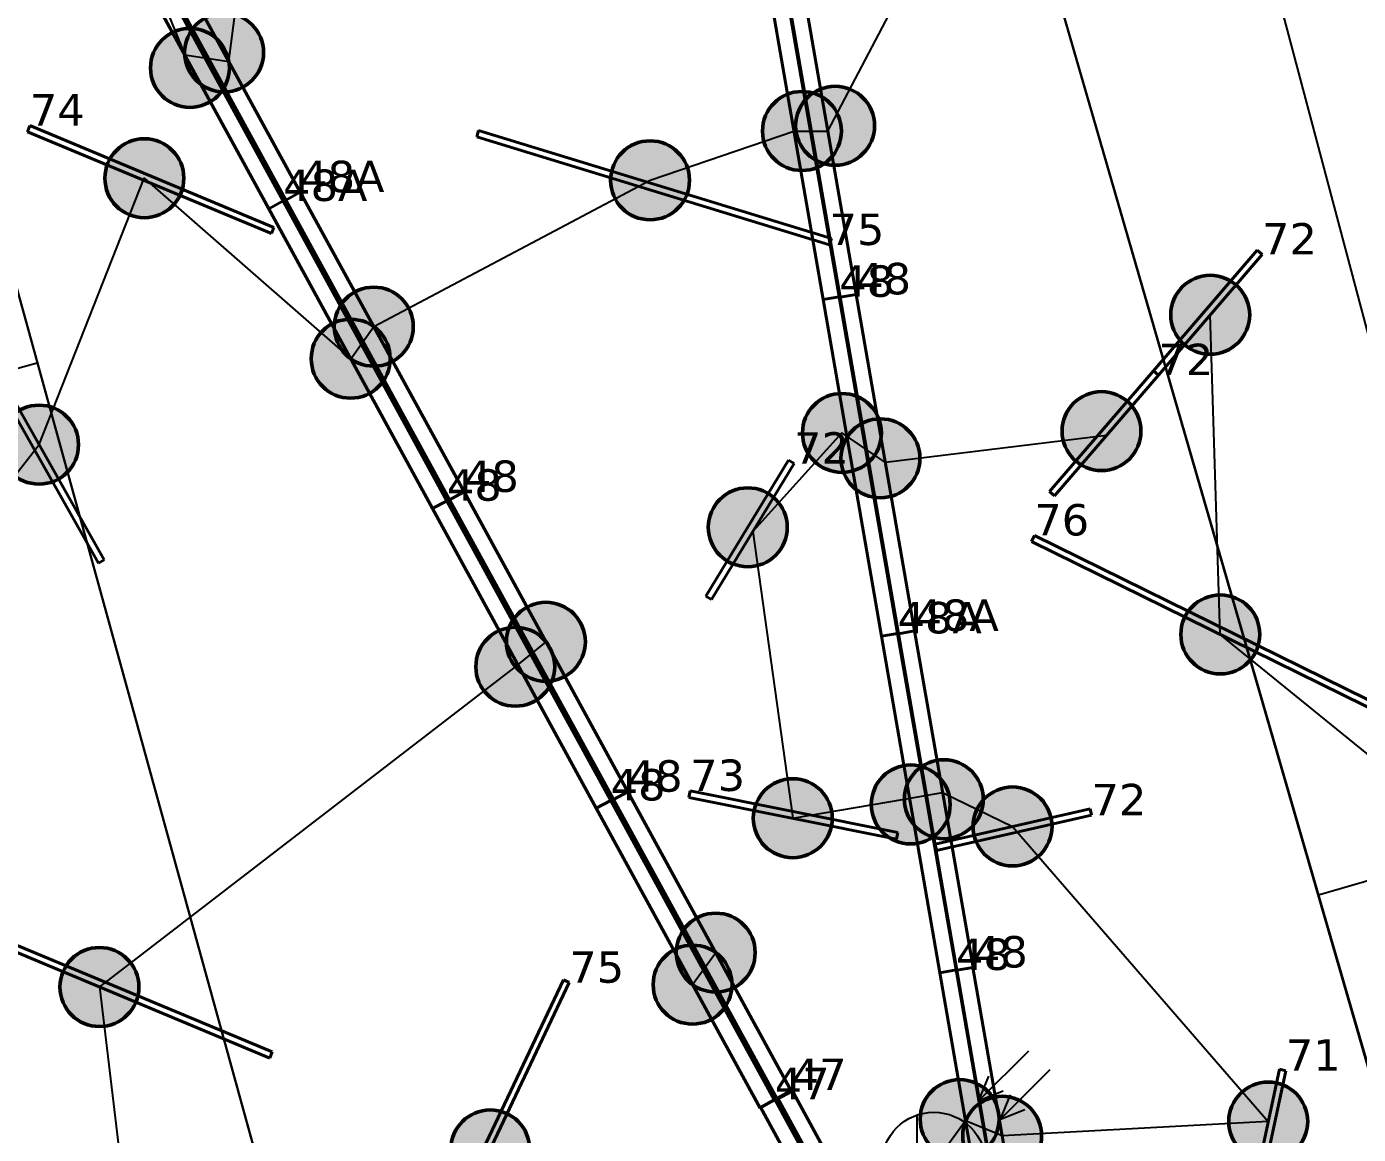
# Model space of a CAD drawing. Header units: millimetres. Extents: x -243740 to 150609, y -473655 to -165121.
# Drawn here: x 13362 to 20998, y -339110 to -332761 of the extents above; entities that cross this region are included whole.
import ezdxf

# ---------------------------------------------------------------- set-up
doc = ezdxf.new("R2010")
doc.units = ezdxf.units.MM
for name, color, linetype, lineweight in [('0_Авт.', 255, 'Continuous', 5), ('_освещение_dali', 3, 'Continuous', 50), ('DLX_FL1_LUM 122', 1, 'Continuous', 40), ('DLX_FL1_LUM 222', 5, 'Continuous', 40), ('DLX_LUM 12', 5, 'Continuous', 40), ('DLX_LUM 14', 5, 'Continuous', 40), ('DLX_LUM 17', 5, 'Continuous', 40), ('DLX_LUM 18', 5, 'Continuous', 40), ('DLX_LUM 4', 5, 'Continuous', 40), ('DLX_LUM 6', 5, 'Continuous', 40), ('DLX_LUM 9', 5, 'Continuous', 40)]:
    doc.layers.add(name, color=color, linetype=linetype, lineweight=lineweight)
for name, color, linetype in [('_HMI', 6, 'Continuous'), ('_Гр.ЩД-1C.10.4.I10.1', 6, 'Continuous'), ('_Гр.ЩД-1C.10.4.I9.1', 6, 'Continuous'), ('_Гр.ЩД-1C.10.4.I9.2', 6, 'Continuous'), ('_Гр.ЩД-1C.10.4.I9.3', 6, 'Continuous'), ('_Гр.ЩД-1C.10.4.I9.4', 6, 'Continuous'), ('_Гр.ЩД-1C.10.4.I9.5', 6, 'Continuous'), ('_Гр.ЩД-1C.10.4.I9.6', 6, 'Continuous'), ('_Гр.ЩД-1C.10.4.I9.7', 6, 'Continuous'), ('_Гр.ЩД-1C.10.4.I9.8', 6, 'Continuous')]:
    doc.layers.add(name, color=color, linetype=linetype)
doc.styles.add('TableTextStyle', font='')
doc.styles.get('TableTextStyle').set_extended_font_data('VERDANA.TTF')
doc.linetypes.add('Truba', pattern='A,3e-05,[4,MSH_7,S=1,R=0,X=0,Y=0],-3.022072', length=3.022102)
doc.linetypes.add('Проводка в лотке', pattern='A,7.5,[130,ltypeshp.shx,S=0.5,R=0,X=0,Y=0],1,[130,ltypeshp.shx,S=1,R=90,X=0,Y=-0.5],1,[130,ltypeshp.shx,S=0.5,R=0,X=0,Y=0],7.5', length=17)

# ---------------------------------------------------------------- blocks, each defined once
blk = doc.blocks.new('A$C85fa3c5e')
at = {"layer": '0_Авт.', "color": 6, "lineweight": 25, "ltscale": 100}
for points in [[(5.418, 6.505), (2.589, 3.676), (3.15, 5.068)], [(5.418, 6.505), (2.589, 3.676), (3.981, 4.236)], [(6.655, 5.428), (3.827, 2.599), (4.387, 3.991)], [(6.655, 5.428), (3.827, 2.599), (5.218, 3.16)], [(-0.973, 2.838), (-0.98, -2.836)], [(-0.976, 0), (0.849, 1.003), (0.849, -0.01)], [(-3, 0), (3, 0)], [(-0.976, 0), (0.838, -1.023), (0.849, -0.01)]]:
    blk.add_lwpolyline(points, dxfattribs=at)
blk.add_circle((0, 0), 3, dxfattribs=at)
blk = doc.blocks.new('A$Caabd1818')
at = {"layer": 'DLX_FL1_LUM 122'}
for points in [[(10780.9, 63717, 0), (10863.4, 63762.1, 0)], [(10863.4, 63762.1, 0), (10780.9, 63717, 0)], [(10863.4, 63762.1, 0), (10780.9, 63717, 0)], [(10780.9, 63717, 0), (10863.4, 63762.1, 0)], [(10863.4, 63762.1, 0), (10863.4, 63762.1, 0)], [(10863.4, 63762.1, 0), (11802.4, 62043.9, 0)], [(11802.4, 62043.9, 0), (10863.4, 63762.1, 0)], [(10863.4, 63762.1, 0), (10863.4, 63762.1, 0)], [(11802.4, 62043.9, 0), (10863.4, 63762.1, 0)], [(10863.4, 63762.1, 0), (11802.4, 62043.9, 0)], [(10879, 63767.3, 0), (10961.4, 63812.4, 0)], [(10961.4, 63812.4, 0), (10879, 63767.3, 0)], [(10961.4, 63812.4, 0), (10879, 63767.3, 0)], [(10879, 63767.3, 0), (10961.4, 63812.4, 0)], [(11818, 62049.1, 0), (10879, 63767.3, 0)], [(10879, 63767.3, 0), (10879, 63767.3, 0)], [(10879, 63767.3, 0), (11818, 62049.1, 0)], [(10879, 63767.3, 0), (10879, 63767.3, 0)], [(10879, 63767.3, 0), (11818, 62049.1, 0)], [(11818, 62049.1, 0), (10879, 63767.3, 0)], [(10961.4, 63812.4, 0), (10961.4, 63812.4, 0)], [(10961.4, 63812.4, 0), (11900.5, 62094.2, 0)], [(11900.5, 62094.2, 0), (10961.4, 63812.4, 0)], [(10961.4, 63812.4, 0), (10961.4, 63812.4, 0)], [(11900.5, 62094.2, 0), (10961.4, 63812.4, 0)], [(10961.4, 63812.4, 0), (11900.5, 62094.2, 0)], [(11719.9, 61998.9, 0), (10780.9, 63717, 0)], [(10780.9, 63717, 0), (10780.9, 63717, 0)], [(10780.9, 63717, 0), (11719.9, 61998.9, 0)], [(10780.9, 63717, 0), (10780.9, 63717, 0)], [(10780.9, 63717, 0), (11719.9, 61998.9, 0)], [(11719.9, 61998.9, 0), (10780.9, 63717, 0)], [(11900.5, 62094.2, 0), (11818, 62049.1, 0)], [(11818, 62049.1, 0), (11900.5, 62094.2, 0)], [(11818, 62049.1, 0), (11900.5, 62094.2, 0)], [(11900.5, 62094.2, 0), (11818, 62049.1, 0)], [(11900.5, 62094.2, 0), (11900.5, 62094.2, 0)], [(11900.5, 62094.2, 0), (11900.5, 62094.2, 0)], [(11802.4, 62043.9, 0), (11719.9, 61998.9, 0)], [(11719.9, 61998.9, 0), (11802.4, 62043.9, 0)], [(11719.9, 61998.9, 0), (11802.4, 62043.9, 0)], [(11802.4, 62043.9, 0), (11719.9, 61998.9, 0)], [(11802.4, 62043.9, 0), (11802.4, 62043.9, 0)], [(11802.4, 62043.9, 0), (11802.4, 62043.9, 0)], [(11818, 62049.1, 0), (11818, 62049.1, 0)], [(11818, 62049.1, 0), (11818, 62049.1, 0)], [(11719.9, 61998.9, 0), (11719.9, 61998.9, 0)], [(11719.9, 61998.9, 0), (11719.9, 61998.9, 0)], [(14294.1, 61267.6, 0), (14386.7, 61283.6, 0)], [(14386.7, 61283.6, 0), (14294.1, 61267.6, 0)], [(14386.7, 61283.6, 0), (14294.1, 61267.6, 0)], [(14294.1, 61267.6, 0), (14386.7, 61283.6, 0)], [(14628.8, 59338.4, 0), (14294.1, 61267.6, 0)], [(14294.1, 61267.6, 0), (14294.1, 61267.6, 0)], [(14294.1, 61267.6, 0), (14628.8, 59338.4, 0)], [(14294.1, 61267.6, 0), (14294.1, 61267.6, 0)], [(14294.1, 61267.6, 0), (14628.8, 59338.4, 0)], [(14628.8, 59338.4, 0), (14294.1, 61267.6, 0)], [(14386.7, 61283.6, 0), (14386.7, 61283.6, 0)], [(14386.7, 61283.6, 0), (14721.4, 59354.5, 0)], [(14721.4, 59354.5, 0), (14386.7, 61283.6, 0)], [(14386.7, 61283.6, 0), (14386.7, 61283.6, 0)], [(14721.4, 59354.5, 0), (14386.7, 61283.6, 0)], [(14386.7, 61283.6, 0), (14721.4, 59354.5, 0)], [(14391.4, 61281.7, 0), (14484, 61297.8, 0)], [(14484, 61297.8, 0), (14391.4, 61281.7, 0)], [(14484, 61297.8, 0), (14391.4, 61281.7, 0)], [(14391.4, 61281.7, 0), (14484, 61297.8, 0)], [(14726.2, 59352.6, 0), (14391.4, 61281.7, 0)], [(14391.4, 61281.7, 0), (14391.4, 61281.7, 0)], [(14391.4, 61281.7, 0), (14726.2, 59352.6, 0)], [(14391.4, 61281.7, 0), (14391.4, 61281.7, 0)], [(14391.4, 61281.7, 0), (14726.2, 59352.6, 0)], [(14726.2, 59352.6, 0), (14391.4, 61281.7, 0)], [(14484, 61297.8, 0), (14484, 61297.8, 0)], [(14484, 61297.8, 0), (14818.8, 59368.6, 0)], [(14818.8, 59368.6, 0), (14484, 61297.8, 0)], [(14484, 61297.8, 0), (14484, 61297.8, 0)], [(14818.8, 59368.6, 0), (14484, 61297.8, 0)], [(14484, 61297.8, 0), (14818.8, 59368.6, 0)], [(14721.4, 59354.5, 0), (14628.8, 59338.4, 0)], [(14628.8, 59338.4, 0), (14721.4, 59354.5, 0)], [(14628.8, 59338.4, 0), (14721.4, 59354.5, 0)], [(14721.4, 59354.5, 0), (14628.8, 59338.4, 0)], [(14628.8, 59338.4, 0), (14628.8, 59338.4, 0)], [(14628.8, 59338.4, 0), (14628.8, 59338.4, 0)], [(14721.4, 59354.5, 0), (14721.4, 59354.5, 0)], [(14721.4, 59354.5, 0), (14721.4, 59354.5, 0)], [(14818.8, 59368.6, 0), (14726.2, 59352.6, 0)], [(14726.2, 59352.6, 0), (14818.8, 59368.6, 0)], [(14726.2, 59352.6, 0), (14818.8, 59368.6, 0)], [(14818.8, 59368.6, 0), (14726.2, 59352.6, 0)], [(14726.2, 59352.6, 0), (14726.2, 59352.6, 0)], [(14726.2, 59352.6, 0), (14726.2, 59352.6, 0)], [(14818.8, 59368.6, 0), (14818.8, 59368.6, 0)], [(14818.8, 59368.6, 0), (14818.8, 59368.6, 0)]]:
    blk.add_polyline3d(points, dxfattribs=at)
at = {"layer": 'DLX_FL1_LUM 222'}
for points in [[(10022.5, 65530.4, 0), (10961.5, 63812.2, 0)], [(10961.5, 63812.2, 0), (10022.5, 65530.4, 0)], [(10961.5, 63812.2, 0), (10022.5, 65530.4, 0)], [(10022.5, 65530.4, 0), (10961.5, 63812.2, 0)], [(9924.4, 65480.1, 0), (10863.4, 63762, 0)], [(10863.4, 63762, 0), (9924.4, 65480.1, 0)], [(10863.4, 63762, 0), (9924.4, 65480.1, 0)], [(9924.4, 65480.1, 0), (10863.4, 63762, 0)], [(10879, 63767.2, 0), (9940, 65485.3, 0)], [(9940, 65485.3, 0), (10879, 63767.2, 0)], [(9940, 65485.3, 0), (10879, 63767.2, 0)], [(10879, 63767.2, 0), (9940, 65485.3, 0)], [(10781, 63716.9, 0), (9841.9, 65435, 0)], [(9841.9, 65435, 0), (10781, 63716.9, 0)], [(9841.9, 65435, 0), (10781, 63716.9, 0)], [(10781, 63716.9, 0), (9841.9, 65435, 0)], [(13717.1, 65141.7, 0), (14051.9, 63212.5, 0)], [(14051.9, 63212.5, 0), (13717.1, 65141.7, 0)], [(14051.9, 63212.5, 0), (13717.1, 65141.7, 0)], [(13717.1, 65141.7, 0), (14051.9, 63212.5, 0)], [(14056.7, 63210.6, 0), (13721.9, 65139.8, 0)], [(13721.9, 65139.8, 0), (14056.7, 63210.6, 0)], [(13721.9, 65139.8, 0), (14056.7, 63210.6, 0)], [(14056.7, 63210.6, 0), (13721.9, 65139.8, 0)], [(13814.5, 65155.9, 0), (14149.3, 63226.7, 0)], [(14149.3, 63226.7, 0), (13814.5, 65155.9, 0)], [(14149.3, 63226.7, 0), (13814.5, 65155.9, 0)], [(13814.5, 65155.9, 0), (14149.3, 63226.7, 0)], [(13959.3, 63196.5, 0), (13624.5, 65125.6, 0)], [(13624.5, 65125.6, 0), (13959.3, 63196.5, 0)], [(13624.5, 65125.6, 0), (13959.3, 63196.5, 0)], [(13959.3, 63196.5, 0), (13624.5, 65125.6, 0)], [(10863.4, 63762, 0), (10781, 63716.9, 0)], [(10781, 63716.9, 0), (10863.4, 63762, 0)], [(10781, 63716.9, 0), (10863.4, 63762, 0)], [(10863.4, 63762, 0), (10781, 63716.9, 0)], [(10863.4, 63762, 0), (10863.4, 63762, 0)], [(10863.4, 63762, 0), (10863.4, 63762, 0)], [(10961.5, 63812.2, 0), (10879, 63767.2, 0)], [(10879, 63767.2, 0), (10961.5, 63812.2, 0)], [(10879, 63767.2, 0), (10961.5, 63812.2, 0)], [(10961.5, 63812.2, 0), (10879, 63767.2, 0)], [(10879, 63767.2, 0), (10879, 63767.2, 0)], [(10879, 63767.2, 0), (10879, 63767.2, 0)], [(10961.5, 63812.2, 0), (10961.5, 63812.2, 0)], [(10961.5, 63812.2, 0), (10961.5, 63812.2, 0)], [(10781, 63716.9, 0), (10781, 63716.9, 0)], [(10781, 63716.9, 0), (10781, 63716.9, 0)], [(14056.6, 63210.8, 0), (14149.2, 63226.8, 0)], [(14149.2, 63226.8, 0), (14056.6, 63210.8, 0)], [(14149.2, 63226.8, 0), (14056.6, 63210.8, 0)], [(14056.6, 63210.8, 0), (14149.2, 63226.8, 0)], [(14149.3, 63226.7, 0), (14056.7, 63210.6, 0)], [(14056.7, 63210.6, 0), (14149.3, 63226.7, 0)], [(14056.7, 63210.6, 0), (14149.3, 63226.7, 0)], [(14149.3, 63226.7, 0), (14056.7, 63210.6, 0)], [(14149.2, 63226.8, 0), (14149.2, 63226.8, 0)], [(14149.2, 63226.8, 0), (14484, 61297.7, 0)], [(14484, 61297.7, 0), (14149.2, 63226.8, 0)], [(14149.2, 63226.8, 0), (14149.2, 63226.8, 0)], [(14484, 61297.7, 0), (14149.2, 63226.8, 0)], [(14149.2, 63226.8, 0), (14484, 61297.7, 0)], [(14149.3, 63226.7, 0), (14149.3, 63226.7, 0)], [(14149.3, 63226.7, 0), (14149.3, 63226.7, 0)], [(13959.3, 63196.6, 0), (14051.9, 63212.7, 0)], [(14051.9, 63212.7, 0), (13959.3, 63196.6, 0)], [(14051.9, 63212.7, 0), (13959.3, 63196.6, 0)], [(13959.3, 63196.6, 0), (14051.9, 63212.7, 0)], [(14051.9, 63212.5, 0), (13959.3, 63196.5, 0)], [(13959.3, 63196.5, 0), (14051.9, 63212.5, 0)], [(13959.3, 63196.5, 0), (14051.9, 63212.5, 0)], [(14051.9, 63212.5, 0), (13959.3, 63196.5, 0)], [(14294.1, 61267.4, 0), (13959.3, 63196.6, 0)], [(13959.3, 63196.6, 0), (13959.3, 63196.6, 0)], [(13959.3, 63196.6, 0), (14294.1, 61267.4, 0)], [(13959.3, 63196.6, 0), (13959.3, 63196.6, 0)], [(13959.3, 63196.6, 0), (14294.1, 61267.4, 0)], [(14294.1, 61267.4, 0), (13959.3, 63196.6, 0)], [(13959.3, 63196.5, 0), (13959.3, 63196.5, 0)], [(13959.3, 63196.5, 0), (13959.3, 63196.5, 0)], [(14051.9, 63212.7, 0), (14051.9, 63212.7, 0)], [(14051.9, 63212.7, 0), (14386.7, 61283.5, 0)], [(14386.7, 61283.5, 0), (14051.9, 63212.7, 0)], [(14051.9, 63212.7, 0), (14051.9, 63212.7, 0)], [(14386.7, 61283.5, 0), (14051.9, 63212.7, 0)], [(14051.9, 63212.7, 0), (14386.7, 61283.5, 0)], [(14051.9, 63212.5, 0), (14051.9, 63212.5, 0)], [(14051.9, 63212.5, 0), (14051.9, 63212.5, 0)], [(14391.4, 61281.6, 0), (14056.6, 63210.8, 0)], [(14056.6, 63210.8, 0), (14056.6, 63210.8, 0)], [(14056.6, 63210.8, 0), (14391.4, 61281.6, 0)], [(14056.6, 63210.8, 0), (14056.6, 63210.8, 0)], [(14056.6, 63210.8, 0), (14391.4, 61281.6, 0)], [(14391.4, 61281.6, 0), (14056.6, 63210.8, 0)], [(14056.7, 63210.6, 0), (14056.7, 63210.6, 0)], [(14056.7, 63210.6, 0), (14056.7, 63210.6, 0)], [(11817.9, 62049.3, 0), (11900.4, 62094.4, 0)], [(11900.4, 62094.4, 0), (11817.9, 62049.3, 0)], [(11900.4, 62094.4, 0), (11817.9, 62049.3, 0)], [(11817.9, 62049.3, 0), (11900.4, 62094.4, 0)], [(11900.4, 62094.4, 0), (11900.4, 62094.4, 0)], [(11900.4, 62094.4, 0), (12839.4, 60376.2, 0)], [(12839.4, 60376.2, 0), (11900.4, 62094.4, 0)], [(11900.4, 62094.4, 0), (11900.4, 62094.4, 0)], [(12839.4, 60376.2, 0), (11900.4, 62094.4, 0)], [(11900.4, 62094.4, 0), (12839.4, 60376.2, 0)], [(11719.8, 61999, 0), (11802.3, 62044.1, 0)], [(11802.3, 62044.1, 0), (11719.8, 61999, 0)], [(11802.3, 62044.1, 0), (11719.8, 61999, 0)], [(11719.8, 61999, 0), (11802.3, 62044.1, 0)], [(11802.3, 62044.1, 0), (11802.3, 62044.1, 0)], [(11802.3, 62044.1, 0), (12741.3, 60325.9, 0)], [(12741.3, 60325.9, 0), (11802.3, 62044.1, 0)], [(11802.3, 62044.1, 0), (11802.3, 62044.1, 0)], [(12741.3, 60325.9, 0), (11802.3, 62044.1, 0)], [(11802.3, 62044.1, 0), (12741.3, 60325.9, 0)], [(12756.9, 60331.1, 0), (11817.9, 62049.3, 0)], [(11817.9, 62049.3, 0), (11817.9, 62049.3, 0)], [(11817.9, 62049.3, 0), (12756.9, 60331.1, 0)], [(11817.9, 62049.3, 0), (11817.9, 62049.3, 0)], [(11817.9, 62049.3, 0), (12756.9, 60331.1, 0)], [(12756.9, 60331.1, 0), (11817.9, 62049.3, 0)], [(12658.8, 60280.8, 0), (11719.8, 61999, 0)], [(11719.8, 61999, 0), (11719.8, 61999, 0)], [(11719.8, 61999, 0), (12658.8, 60280.8, 0)], [(11719.8, 61999, 0), (11719.8, 61999, 0)], [(11719.8, 61999, 0), (12658.8, 60280.8, 0)], [(12658.8, 60280.8, 0), (11719.8, 61999, 0)], [(14386.7, 61283.5, 0), (14294.1, 61267.4, 0)], [(14294.1, 61267.4, 0), (14386.7, 61283.5, 0)], [(14294.1, 61267.4, 0), (14386.7, 61283.5, 0)], [(14386.7, 61283.5, 0), (14294.1, 61267.4, 0)], [(14294.1, 61267.4, 0), (14294.1, 61267.4, 0)], [(14294.1, 61267.4, 0), (14294.1, 61267.4, 0)], [(14386.7, 61283.5, 0), (14386.7, 61283.5, 0)], [(14386.7, 61283.5, 0), (14386.7, 61283.5, 0)], [(14484, 61297.7, 0), (14391.4, 61281.6, 0)], [(14391.4, 61281.6, 0), (14484, 61297.7, 0)], [(14391.4, 61281.6, 0), (14484, 61297.7, 0)], [(14484, 61297.7, 0), (14391.4, 61281.6, 0)], [(14391.4, 61281.6, 0), (14391.4, 61281.6, 0)], [(14391.4, 61281.6, 0), (14391.4, 61281.6, 0)], [(14484, 61297.7, 0), (14484, 61297.7, 0)], [(14484, 61297.7, 0), (14484, 61297.7, 0)], [(12658.7, 60281, 0), (12741.2, 60326, 0)], [(12741.2, 60326, 0), (12658.7, 60281, 0)], [(12741.2, 60326, 0), (12658.7, 60281, 0)], [(12658.7, 60281, 0), (12741.2, 60326, 0)], [(12741.3, 60325.9, 0), (12658.8, 60280.8, 0)], [(12658.8, 60280.8, 0), (12741.3, 60325.9, 0)], [(12658.8, 60280.8, 0), (12741.3, 60325.9, 0)], [(12741.3, 60325.9, 0), (12658.8, 60280.8, 0)], [(12741.2, 60326, 0), (12741.2, 60326, 0)], [(12741.2, 60326, 0), (13680.2, 58607.9, 0)], [(13680.2, 58607.9, 0), (12741.2, 60326, 0)], [(12741.2, 60326, 0), (12741.2, 60326, 0)], [(13680.2, 58607.9, 0), (12741.2, 60326, 0)], [(12741.2, 60326, 0), (13680.2, 58607.9, 0)], [(12741.3, 60325.9, 0), (12741.3, 60325.9, 0)], [(12741.3, 60325.9, 0), (12741.3, 60325.9, 0)], [(12756.9, 60331.3, 0), (12839.3, 60376.3, 0)], [(12839.3, 60376.3, 0), (12756.9, 60331.3, 0)], [(12839.3, 60376.3, 0), (12756.9, 60331.3, 0)], [(12756.9, 60331.3, 0), (12839.3, 60376.3, 0)], [(12839.4, 60376.2, 0), (12756.9, 60331.1, 0)], [(12756.9, 60331.1, 0), (12839.4, 60376.2, 0)], [(12756.9, 60331.1, 0), (12839.4, 60376.2, 0)], [(12839.4, 60376.2, 0), (12756.9, 60331.1, 0)], [(13695.9, 58613.1, 0), (12756.9, 60331.3, 0)], [(12756.9, 60331.3, 0), (12756.9, 60331.3, 0)], [(12756.9, 60331.3, 0), (13695.9, 58613.1, 0)], [(12756.9, 60331.3, 0), (12756.9, 60331.3, 0)], [(12756.9, 60331.3, 0), (13695.9, 58613.1, 0)], [(13695.9, 58613.1, 0), (12756.9, 60331.3, 0)], [(12756.9, 60331.1, 0), (12756.9, 60331.1, 0)], [(12756.9, 60331.1, 0), (12756.9, 60331.1, 0)], [(12839.3, 60376.3, 0), (12839.3, 60376.3, 0)], [(12839.3, 60376.3, 0), (13778.4, 58658.2, 0)], [(13778.4, 58658.2, 0), (12839.3, 60376.3, 0)], [(12839.3, 60376.3, 0), (12839.3, 60376.3, 0)], [(13778.4, 58658.2, 0), (12839.3, 60376.3, 0)], [(12839.3, 60376.3, 0), (13778.4, 58658.2, 0)], [(12839.4, 60376.2, 0), (12839.4, 60376.2, 0)], [(12839.4, 60376.2, 0), (12839.4, 60376.2, 0)], [(13597.8, 58562.8, 0), (12658.7, 60281, 0)], [(12658.7, 60281, 0), (12658.7, 60281, 0)], [(12658.7, 60281, 0), (13597.8, 58562.8, 0)], [(12658.7, 60281, 0), (12658.7, 60281, 0)], [(12658.7, 60281, 0), (13597.8, 58562.8, 0)], [(13597.8, 58562.8, 0), (12658.7, 60281, 0)], [(12658.8, 60280.8, 0), (12658.8, 60280.8, 0)], [(12658.8, 60280.8, 0), (12658.8, 60280.8, 0)], [(14628.8, 59338.5, 0), (14721.4, 59354.6, 0)], [(14721.4, 59354.6, 0), (14628.8, 59338.5, 0)], [(14721.4, 59354.6, 0), (14628.8, 59338.5, 0)], [(14628.8, 59338.5, 0), (14721.4, 59354.6, 0)], [(14963.6, 57409.4, 0), (14628.8, 59338.5, 0)], [(14628.8, 59338.5, 0), (14628.8, 59338.5, 0)], [(14628.8, 59338.5, 0), (14963.6, 57409.4, 0)], [(14628.8, 59338.5, 0), (14628.8, 59338.5, 0)], [(14628.8, 59338.5, 0), (14963.6, 57409.4, 0)], [(14963.6, 57409.4, 0), (14628.8, 59338.5, 0)], [(14721.4, 59354.6, 0), (14721.4, 59354.6, 0)], [(14721.4, 59354.6, 0), (15056.2, 57425.4, 0)], [(15056.2, 57425.4, 0), (14721.4, 59354.6, 0)], [(14721.4, 59354.6, 0), (14721.4, 59354.6, 0)], [(15056.2, 57425.4, 0), (14721.4, 59354.6, 0)], [(14721.4, 59354.6, 0), (15056.2, 57425.4, 0)], [(14726.1, 59352.7, 0), (14818.7, 59368.8, 0)], [(14818.7, 59368.8, 0), (14726.1, 59352.7, 0)], [(14818.7, 59368.8, 0), (14726.1, 59352.7, 0)], [(14726.1, 59352.7, 0), (14818.7, 59368.8, 0)], [(15060.9, 57423.5, 0), (14726.1, 59352.7, 0)], [(14726.1, 59352.7, 0), (14726.1, 59352.7, 0)], [(14726.1, 59352.7, 0), (15060.9, 57423.5, 0)], [(14726.1, 59352.7, 0), (14726.1, 59352.7, 0)], [(14726.1, 59352.7, 0), (15060.9, 57423.5, 0)], [(15060.9, 57423.5, 0), (14726.1, 59352.7, 0)], [(14818.7, 59368.8, 0), (14818.7, 59368.8, 0)], [(14818.7, 59368.8, 0), (15153.5, 57439.6, 0)], [(15153.5, 57439.6, 0), (14818.7, 59368.8, 0)], [(14818.7, 59368.8, 0), (14818.7, 59368.8, 0)], [(15153.5, 57439.6, 0), (14818.7, 59368.8, 0)], [(14818.7, 59368.8, 0), (15153.5, 57439.6, 0)], [(13778.4, 58658.2, 0), (13695.9, 58613.1, 0)], [(13695.9, 58613.1, 0), (13778.4, 58658.2, 0)], [(13695.9, 58613.1, 0), (13778.4, 58658.2, 0)], [(13778.4, 58658.2, 0), (13695.9, 58613.1, 0)], [(13778.4, 58658.2, 0), (13778.4, 58658.2, 0)], [(13778.4, 58658.2, 0), (13778.4, 58658.2, 0)], [(13680.2, 58607.9, 0), (13597.8, 58562.8, 0)], [(13597.8, 58562.8, 0), (13680.2, 58607.9, 0)], [(13597.8, 58562.8, 0), (13680.2, 58607.9, 0)], [(13680.2, 58607.9, 0), (13597.8, 58562.8, 0)], [(13680.2, 58607.9, 0), (13680.2, 58607.9, 0)], [(13680.2, 58607.9, 0), (13680.2, 58607.9, 0)], [(13695.9, 58613.1, 0), (13695.9, 58613.1, 0)], [(13695.9, 58613.1, 0), (13695.9, 58613.1, 0)], [(13597.8, 58562.8, 0), (13597.8, 58562.8, 0)], [(13597.8, 58562.8, 0), (13597.8, 58562.8, 0)]]:
    blk.add_polyline3d(points, dxfattribs=at)
at = {"layer": 'DLX_LUM 12'}
for points in [[(9396.5, 64159, 0), (9411.2, 64194.1, 0)], [(9411.2, 64194.1, 0), (9396.5, 64159, 0)], [(9411.2, 64194.1, 0), (9396.5, 64159, 0)], [(9396.5, 64159, 0), (9411.2, 64194.1, 0)], [(10795.8, 63575.6, 0), (9396.5, 64159, 0)], [(9396.5, 64159, 0), (9396.5, 64159, 0)], [(9396.5, 64159, 0), (10795.8, 63575.6, 0)], [(9396.5, 64159, 0), (9396.5, 64159, 0)], [(9396.5, 64159, 0), (10795.8, 63575.6, 0)], [(10795.8, 63575.6, 0), (9396.5, 64159, 0)], [(9411.2, 64194.1, 0), (9411.2, 64194.1, 0)], [(9411.2, 64194.1, 0), (10810.4, 63610.7, 0)], [(10810.4, 63610.7, 0), (9411.2, 64194.1, 0)], [(9411.2, 64194.1, 0), (9411.2, 64194.1, 0)], [(10810.4, 63610.7, 0), (9411.2, 64194.1, 0)], [(9411.2, 64194.1, 0), (10810.4, 63610.7, 0)], [(10810.4, 63610.7, 0), (10795.8, 63575.6, 0)], [(10795.8, 63575.6, 0), (10810.4, 63610.7, 0)], [(10795.8, 63575.6, 0), (10810.4, 63610.7, 0)], [(10810.4, 63610.7, 0), (10795.8, 63575.6, 0)], [(10810.4, 63610.7, 0), (10810.4, 63610.7, 0)], [(10810.4, 63610.7, 0), (10810.4, 63610.7, 0)], [(10795.8, 63575.6, 0), (10795.8, 63575.6, 0)], [(10795.8, 63575.6, 0), (10795.8, 63575.6, 0)], [(9803.8, 61686.8, 0), (9057.4, 63006.3, 0)], [(9057.4, 63006.3, 0), (9803.8, 61686.8, 0)], [(9057.4, 63006.3, 0), (9803.8, 61686.8, 0)], [(9803.8, 61686.8, 0), (9057.4, 63006.3, 0)], [(9090.5, 63025.1, 0), (9836.9, 61705.5, 0)], [(9836.9, 61705.5, 0), (9090.5, 63025.1, 0)], [(9836.9, 61705.5, 0), (9090.5, 63025.1, 0)], [(9090.5, 63025.1, 0), (9836.9, 61705.5, 0)], [(9836.9, 61705.5, 0), (9803.8, 61686.8, 0)], [(9803.8, 61686.8, 0), (9836.9, 61705.5, 0)], [(9803.8, 61686.8, 0), (9836.9, 61705.5, 0)], [(9836.9, 61705.5, 0), (9803.8, 61686.8, 0)], [(9836.9, 61705.5, 0), (9836.9, 61705.5, 0)], [(9836.9, 61705.5, 0), (9836.9, 61705.5, 0)], [(9803.8, 61686.8, 0), (9803.8, 61686.8, 0)], [(9803.8, 61686.8, 0), (9803.8, 61686.8, 0)]]:
    blk.add_polyline3d(points, dxfattribs=at)
at = {"layer": 'DLX_LUM 14'}
for points in [[(15153.7, 61810.6, 0), (15170.5, 61844.7, 0)], [(15170.5, 61844.7, 0), (15153.7, 61810.6, 0)], [(15170.5, 61844.7, 0), (15153.7, 61810.6, 0)], [(15153.7, 61810.6, 0), (15170.5, 61844.7, 0)], [(17319.7, 60744.9, 0), (15153.7, 61810.6, 0)], [(15153.7, 61810.6, 0), (15153.7, 61810.6, 0)], [(15153.7, 61810.6, 0), (17319.7, 60744.9, 0)], [(15153.7, 61810.6, 0), (15153.7, 61810.6, 0)], [(15153.7, 61810.6, 0), (17319.7, 60744.9, 0)], [(17319.7, 60744.9, 0), (15153.7, 61810.6, 0)], [(15170.5, 61844.7, 0), (15170.5, 61844.7, 0)], [(15170.5, 61844.7, 0), (17336.5, 60778.9, 0)], [(17336.5, 60778.9, 0), (15170.5, 61844.7, 0)], [(15170.5, 61844.7, 0), (15170.5, 61844.7, 0)], [(17336.5, 60778.9, 0), (15170.5, 61844.7, 0)], [(15170.5, 61844.7, 0), (17336.5, 60778.9, 0)]]:
    blk.add_polyline3d(points, dxfattribs=at)
at = {"layer": 'DLX_LUM 17'}
for points in [[(11972.9, 64128.7, 0), (11984.1, 64165.1, 0)], [(11984.1, 64165.1, 0), (11972.9, 64128.7, 0)], [(11984.1, 64165.1, 0), (11972.9, 64128.7, 0)], [(11972.9, 64128.7, 0), (11984.1, 64165.1, 0)], [(11984.1, 64165.1, 0), (14007.5, 63546, 0)], [(14007.5, 63546, 0), (11984.1, 64165.1, 0)], [(11984.1, 64165.1, 0), (11984.1, 64165.1, 0)], [(11984.1, 64165.1, 0), (11984.1, 64165.1, 0)], [(14007.5, 63546, 0), (11984.1, 64165.1, 0)], [(11984.1, 64165.1, 0), (14007.5, 63546, 0)], [(13996.4, 63509.7, 0), (11972.9, 64128.7, 0)], [(11972.9, 64128.7, 0), (11972.9, 64128.7, 0)], [(11972.9, 64128.7, 0), (13996.4, 63509.7, 0)], [(11972.9, 64128.7, 0), (11972.9, 64128.7, 0)], [(11972.9, 64128.7, 0), (13996.4, 63509.7, 0)], [(13996.4, 63509.7, 0), (11972.9, 64128.7, 0)], [(14007.5, 63546, 0), (13996.4, 63509.7, 0)], [(13996.4, 63509.7, 0), (14007.5, 63546, 0)], [(13996.4, 63509.7, 0), (14007.5, 63546, 0)], [(14007.5, 63546, 0), (13996.4, 63509.7, 0)], [(14007.5, 63546, 0), (14007.5, 63546, 0)], [(14007.5, 63546, 0), (14007.5, 63546, 0)], [(13996.4, 63509.7, 0), (13996.4, 63509.7, 0)], [(13996.4, 63509.7, 0), (13996.4, 63509.7, 0)], [(10786.3, 58849.6, 0), (8833.2, 59663.9, 0)], [(8833.2, 59663.9, 0), (10786.3, 58849.6, 0)], [(8833.2, 59663.9, 0), (10786.3, 58849.6, 0)], [(10786.3, 58849.6, 0), (8833.2, 59663.9, 0)], [(8847.9, 59699, 0), (10800.9, 58884.7, 0)], [(10800.9, 58884.7, 0), (8847.9, 59699, 0)], [(10800.9, 58884.7, 0), (8847.9, 59699, 0)], [(8847.9, 59699, 0), (10800.9, 58884.7, 0)], [(11563.4, 57385.8, 0), (12469.8, 59297.9, 0)], [(12469.8, 59297.9, 0), (11563.4, 57385.8, 0)], [(12469.8, 59297.9, 0), (11563.4, 57385.8, 0)], [(11563.4, 57385.8, 0), (12469.8, 59297.9, 0)], [(12504.1, 59281.6, 0), (11597.8, 57369.6, 0)], [(11597.8, 57369.6, 0), (12504.1, 59281.6, 0)], [(11597.8, 57369.6, 0), (12504.1, 59281.6, 0)], [(12504.1, 59281.6, 0), (11597.8, 57369.6, 0)], [(12469.8, 59297.9, 0), (12469.8, 59297.9, 0)], [(12469.8, 59297.9, 0), (12504.1, 59281.6, 0)], [(12504.1, 59281.6, 0), (12469.8, 59297.9, 0)], [(12469.8, 59297.9, 0), (12469.8, 59297.9, 0)], [(12504.1, 59281.6, 0), (12469.8, 59297.9, 0)], [(12469.8, 59297.9, 0), (12504.1, 59281.6, 0)], [(12504.1, 59281.6, 0), (12504.1, 59281.6, 0)], [(12504.1, 59281.6, 0), (12504.1, 59281.6, 0)], [(10800.9, 58884.7, 0), (10786.3, 58849.6, 0)], [(10786.3, 58849.6, 0), (10800.9, 58884.7, 0)], [(10786.3, 58849.6, 0), (10800.9, 58884.7, 0)], [(10800.9, 58884.7, 0), (10786.3, 58849.6, 0)], [(10800.9, 58884.7, 0), (10800.9, 58884.7, 0)], [(10800.9, 58884.7, 0), (10800.9, 58884.7, 0)], [(10786.3, 58849.6, 0), (10786.3, 58849.6, 0)], [(10786.3, 58849.6, 0), (10786.3, 58849.6, 0)]]:
    blk.add_polyline3d(points, dxfattribs=at)
at = {"layer": 'DLX_LUM 18'}
for points in [[(16447.8, 58186.5, 0), (16575.4, 58785, 0)], [(16575.4, 58785, 0), (16447.8, 58186.5, 0)], [(16575.4, 58785, 0), (16447.8, 58186.5, 0)], [(16447.8, 58186.5, 0), (16575.4, 58785, 0)], [(16612.6, 58777.1, 0), (16484.9, 58178.5, 0)], [(16484.9, 58178.5, 0), (16612.6, 58777.1, 0)], [(16484.9, 58178.5, 0), (16612.6, 58777.1, 0)], [(16612.6, 58777.1, 0), (16484.9, 58178.5, 0)], [(16575.4, 58785, 0), (16575.4, 58785, 0)], [(16575.4, 58785, 0), (16612.6, 58777.1, 0)], [(16612.6, 58777.1, 0), (16575.4, 58785, 0)], [(16575.4, 58785, 0), (16575.4, 58785, 0)], [(16612.6, 58777.1, 0), (16575.4, 58785, 0)], [(16575.4, 58785, 0), (16612.6, 58777.1, 0)], [(16612.6, 58777.1, 0), (16612.6, 58777.1, 0)], [(16612.6, 58777.1, 0), (16612.6, 58777.1, 0)]]:
    blk.add_polyline3d(points, dxfattribs=at)
at = {"layer": 'DLX_LUM 4'}
for points in [[(13697.4, 58621.6, 0), (13779.9, 58666.6, 0)], [(13779.9, 58666.6, 0), (13697.4, 58621.6, 0)], [(13779.9, 58666.6, 0), (13697.4, 58621.6, 0)], [(13697.4, 58621.6, 0), (13779.9, 58666.6, 0)], [(13779.9, 58666.6, 0), (13779.9, 58666.6, 0)], [(13779.9, 58666.6, 0), (14483.6, 57375.9, 0)], [(14483.6, 57375.9, 0), (13779.9, 58666.6, 0)], [(13779.9, 58666.6, 0), (13779.9, 58666.6, 0)], [(14483.6, 57375.9, 0), (13779.9, 58666.6, 0)], [(13779.9, 58666.6, 0), (14483.6, 57375.9, 0)], [(13599.4, 58568.6, 0), (13681.9, 58613.6, 0)], [(13681.9, 58613.6, 0), (13599.4, 58568.6, 0)], [(13681.9, 58613.6, 0), (13599.4, 58568.6, 0)], [(13599.4, 58568.6, 0), (13681.9, 58613.6, 0)], [(14303, 57277.9, 0), (13599.4, 58568.6, 0)], [(13599.4, 58568.6, 0), (13599.4, 58568.6, 0)], [(13599.4, 58568.6, 0), (14303, 57277.9, 0)], [(13599.4, 58568.6, 0), (13599.4, 58568.6, 0)], [(13599.4, 58568.6, 0), (14303, 57277.9, 0)], [(14303, 57277.9, 0), (13599.4, 58568.6, 0)], [(13681.9, 58613.6, 0), (13681.9, 58613.6, 0)], [(13681.9, 58613.6, 0), (14385.6, 57322.9, 0)], [(14385.6, 57322.9, 0), (13681.9, 58613.6, 0)], [(13681.9, 58613.6, 0), (13681.9, 58613.6, 0)], [(14385.6, 57322.9, 0), (13681.9, 58613.6, 0)], [(13681.9, 58613.6, 0), (14385.6, 57322.9, 0)], [(14401, 57330.9, 0), (13697.4, 58621.6, 0)], [(13697.4, 58621.6, 0), (13697.4, 58621.6, 0)], [(13697.4, 58621.6, 0), (14401, 57330.9, 0)], [(13697.4, 58621.6, 0), (13697.4, 58621.6, 0)], [(13697.4, 58621.6, 0), (14401, 57330.9, 0)], [(14401, 57330.9, 0), (13697.4, 58621.6, 0)]]:
    blk.add_polyline3d(points, dxfattribs=at)
at = {"layer": 'DLX_LUM 6'}
for points in [[(13190.1, 60343.3, 0), (13197.6, 60380.5, 0)], [(13197.6, 60380.5, 0), (13190.1, 60343.3, 0)], [(13197.6, 60380.5, 0), (13190.1, 60343.3, 0)], [(13190.1, 60343.3, 0), (13197.6, 60380.5, 0)], [(14380.4, 60104.6, 0), (13190.1, 60343.3, 0)], [(13190.1, 60343.3, 0), (13190.1, 60343.3, 0)], [(13190.1, 60343.3, 0), (14380.4, 60104.6, 0)], [(13190.1, 60343.3, 0), (13190.1, 60343.3, 0)], [(13190.1, 60343.3, 0), (14380.4, 60104.6, 0)], [(14380.4, 60104.6, 0), (13190.1, 60343.3, 0)], [(13197.6, 60380.5, 0), (13197.6, 60380.5, 0)], [(13197.6, 60380.5, 0), (14387.9, 60141.9, 0)], [(14387.9, 60141.9, 0), (13197.6, 60380.5, 0)], [(13197.6, 60380.5, 0), (13197.6, 60380.5, 0)], [(14387.9, 60141.9, 0), (13197.6, 60380.5, 0)], [(13197.6, 60380.5, 0), (14387.9, 60141.9, 0)], [(14387.9, 60141.9, 0), (14380.4, 60104.6, 0)], [(14380.4, 60104.6, 0), (14387.9, 60141.9, 0)], [(14380.4, 60104.6, 0), (14387.9, 60141.9, 0)], [(14387.9, 60141.9, 0), (14380.4, 60104.6, 0)], [(14380.4, 60104.6, 0), (14380.4, 60104.6, 0)], [(14380.4, 60104.6, 0), (14380.4, 60104.6, 0)], [(14387.9, 60141.9, 0), (14387.9, 60141.9, 0)], [(14387.9, 60141.9, 0), (14387.9, 60141.9, 0)]]:
    blk.add_polyline3d(points, dxfattribs=at)
at = {"layer": 'DLX_LUM 9'}
for points in [[(15852.8, 62788.6, 0), (16447.4, 63480.1, 0)], [(16447.4, 63480.1, 0), (15852.8, 62788.6, 0)], [(16447.4, 63480.1, 0), (15852.8, 62788.6, 0)], [(15852.8, 62788.6, 0), (16447.4, 63480.1, 0)], [(16476.2, 63455.3, 0), (15881.6, 62763.8, 0)], [(15881.6, 62763.8, 0), (16476.2, 63455.3, 0)], [(15881.6, 62763.8, 0), (16476.2, 63455.3, 0)], [(16476.2, 63455.3, 0), (15881.6, 62763.8, 0)], [(16447.4, 63480.1, 0), (16447.4, 63480.1, 0)], [(16447.4, 63480.1, 0), (16476.2, 63455.3, 0)], [(16476.2, 63455.3, 0), (16447.4, 63480.1, 0)], [(16447.4, 63480.1, 0), (16447.4, 63480.1, 0)], [(16476.2, 63455.3, 0), (16447.4, 63480.1, 0)], [(16447.4, 63480.1, 0), (16476.2, 63455.3, 0)], [(16476.2, 63455.3, 0), (16476.2, 63455.3, 0)], [(16476.2, 63455.3, 0), (16476.2, 63455.3, 0)], [(15258.1, 62097.1, 0), (15852.8, 62788.6, 0)], [(15852.8, 62788.6, 0), (15258.1, 62097.1, 0)], [(15852.8, 62788.6, 0), (15258.1, 62097.1, 0)], [(15258.1, 62097.1, 0), (15852.8, 62788.6, 0)], [(15852.8, 62788.6, 0), (15852.8, 62788.6, 0)], [(15881.6, 62763.8, 0), (15852.8, 62788.6, 0)], [(15852.8, 62788.6, 0), (15852.8, 62788.6, 0)], [(15852.8, 62788.6, 0), (15881.6, 62763.8, 0)], [(15852.8, 62788.6, 0), (15881.6, 62763.8, 0)], [(15881.6, 62763.8, 0), (15852.8, 62788.6, 0)], [(15852.8, 62788.6, 0), (15852.8, 62788.6, 0)], [(15852.8, 62788.6, 0), (15881.6, 62763.8, 0)], [(15881.6, 62763.8, 0), (15852.8, 62788.6, 0)], [(15852.8, 62788.6, 0), (15852.8, 62788.6, 0)], [(15881.6, 62763.8, 0), (15852.8, 62788.6, 0)], [(15852.8, 62788.6, 0), (15881.6, 62763.8, 0)], [(15881.6, 62763.8, 0), (15286.9, 62072.3, 0)], [(15286.9, 62072.3, 0), (15881.6, 62763.8, 0)], [(15286.9, 62072.3, 0), (15881.6, 62763.8, 0)], [(15881.6, 62763.8, 0), (15286.9, 62072.3, 0)], [(15881.6, 62763.8, 0), (15881.6, 62763.8, 0)], [(15881.6, 62763.8, 0), (15881.6, 62763.8, 0)], [(15881.6, 62763.8, 0), (15881.6, 62763.8, 0)], [(15881.6, 62763.8, 0), (15881.6, 62763.8, 0)], [(13286.8, 61496.8, 0), (13760.4, 62276.2, 0)], [(13760.4, 62276.2, 0), (13286.8, 61496.8, 0)], [(13760.4, 62276.2, 0), (13286.8, 61496.8, 0)], [(13286.8, 61496.8, 0), (13760.4, 62276.2, 0)], [(13792.8, 62256.5, 0), (13319.3, 61477.1, 0)], [(13319.3, 61477.1, 0), (13792.8, 62256.5, 0)], [(13319.3, 61477.1, 0), (13792.8, 62256.5, 0)], [(13792.8, 62256.5, 0), (13319.3, 61477.1, 0)], [(13760.4, 62276.2, 0), (13760.4, 62276.2, 0)], [(13760.4, 62276.2, 0), (13792.8, 62256.5, 0)], [(13792.8, 62256.5, 0), (13760.4, 62276.2, 0)], [(13760.4, 62276.2, 0), (13760.4, 62276.2, 0)], [(13792.8, 62256.5, 0), (13760.4, 62276.2, 0)], [(13760.4, 62276.2, 0), (13792.8, 62256.5, 0)], [(13792.8, 62256.5, 0), (13792.8, 62256.5, 0)], [(13792.8, 62256.5, 0), (13792.8, 62256.5, 0)], [(15258.1, 62097.1, 0), (15258.1, 62097.1, 0)], [(15286.9, 62072.3, 0), (15258.1, 62097.1, 0)], [(15258.1, 62097.1, 0), (15258.1, 62097.1, 0)], [(15258.1, 62097.1, 0), (15286.9, 62072.3, 0)], [(15258.1, 62097.1, 0), (15286.9, 62072.3, 0)], [(15286.9, 62072.3, 0), (15258.1, 62097.1, 0)], [(15286.9, 62072.3, 0), (15286.9, 62072.3, 0)], [(15286.9, 62072.3, 0), (15286.9, 62072.3, 0)], [(13286.8, 61496.8, 0), (13286.8, 61496.8, 0)], [(13319.3, 61477.1, 0), (13286.8, 61496.8, 0)], [(13286.8, 61496.8, 0), (13286.8, 61496.8, 0)], [(13286.8, 61496.8, 0), (13319.3, 61477.1, 0)], [(13286.8, 61496.8, 0), (13319.3, 61477.1, 0)], [(13319.3, 61477.1, 0), (13286.8, 61496.8, 0)], [(13319.3, 61477.1, 0), (13319.3, 61477.1, 0)], [(13319.3, 61477.1, 0), (13319.3, 61477.1, 0)], [(14600.9, 60075.9, 0), (15490.2, 60278.3, 0)], [(15490.2, 60278.3, 0), (14600.9, 60075.9, 0)], [(15490.2, 60278.3, 0), (14600.9, 60075.9, 0)], [(14600.9, 60075.9, 0), (15490.2, 60278.3, 0)], [(15490.2, 60278.3, 0), (15490.2, 60278.3, 0)], [(15490.2, 60278.3, 0), (15498.6, 60241.2, 0)], [(15498.6, 60241.2, 0), (15490.2, 60278.3, 0)], [(15490.2, 60278.3, 0), (15490.2, 60278.3, 0)], [(15498.6, 60241.2, 0), (15490.2, 60278.3, 0)], [(15490.2, 60278.3, 0), (15498.6, 60241.2, 0)], [(15498.6, 60241.2, 0), (14609.3, 60038.9, 0)], [(14609.3, 60038.9, 0), (15498.6, 60241.2, 0)], [(14609.3, 60038.9, 0), (15498.6, 60241.2, 0)], [(15498.6, 60241.2, 0), (14609.3, 60038.9, 0)], [(15498.6, 60241.2, 0), (15498.6, 60241.2, 0)], [(15498.6, 60241.2, 0), (15498.6, 60241.2, 0)], [(14609.3, 60038.9, 0), (14600.9, 60075.9, 0)], [(14600.9, 60075.9, 0), (14600.9, 60075.9, 0)], [(14600.9, 60075.9, 0), (14609.3, 60038.9, 0)], [(14600.9, 60075.9, 0), (14600.9, 60075.9, 0)], [(14600.9, 60075.9, 0), (14609.3, 60038.9, 0)], [(14609.3, 60038.9, 0), (14600.9, 60075.9, 0)], [(14609.3, 60038.9, 0), (14609.3, 60038.9, 0)], [(14609.3, 60038.9, 0), (14609.3, 60038.9, 0)]]:
    blk.add_polyline3d(points, dxfattribs=at)
blk = doc.blocks.new('A$Cab2378fa')
at = {"lineweight": 25, "true_color": 0xfff5f5}
h = blk.add_hatch(color=7, dxfattribs=at)
h.dxf.hatch_style = 1
h.paths.add_polyline_path([(0, 0), (-141.6, -170.3, 0.174923), (3, -222.4, 0.197808), (162.3, -156.8)])
h.paths.add_polyline_path([(-163.2, 157.6), (0, 0), (147.8, 177.8, 0.175398), (3, 230.2, 0.209014)])
at = {"lineweight": 25}
h = blk.add_hatch(color=0, dxfattribs=at)
h.paths.add_polyline_path([(162.3, -156.8, 0.442338), (147.8, 177.8), (0, 0)])
h.paths.add_polyline_path([(-141.6, -170.3), (0, 0), (-163.2, 157.6, 0.430096)])
blk.add_circle((3, 3.9), 226.3)

msp = doc.modelspace()

# ---------------------------------------------------------------- linework, layer by layer
at = {"layer": '_HMI', "ltscale": 100}
for points in [[(21115.5, -318176.2), (19421.1, -316203.3), (15437.2, -319331.6), (34516.1, -385191.2), (27854.6, -386889.7), (28543.9, -389381.8)], [(28853.6, -317410.4), (23724.3, -322462.7), (19327.5, -325280.8), (17345.8, -325919.9), (34500.1, -385195.3), (27827, -386926.9), (28513, -389416.8)], [(9098.7, -331149.3), (12250.9, -330438.3), (28523.4, -389441.5)]]:
    msp.add_lwpolyline(points, dxfattribs=at)
at = {"layer": '_Гр.ЩД-1C.10.4.I10.1', "ltscale": 100}
msp.add_lwpolyline([(28523.4, -389381.8), (8163.4, -315632.4)], dxfattribs=at)
at = {"layer": '_Гр.ЩД-1C.10.4.I9.1', "ltscale": 100}
msp.add_lwpolyline([(24613.5, -336625.5), (20770, -337739), (34553, -385186.3)], dxfattribs=at)
at = {"layer": '_Гр.ЩД-1C.10.4.I9.2', "ltscale": 100}
for points in [[(12076.4, -336895.7), (13433.4, -335156.5), (14037, -333629.7), (15220.1, -334663.9), (15352.4, -334480.3), (16936.6, -333641.5), (17761.6, -333360.7), (17956.8, -333360.7), (19051.1, -331274.6), (18858.8, -332176.3), (21108, -331961.5)], [(21888.2, -337609.1), (20206.4, -336244), (20148.6, -334412.2), (19553.9, -335103.7), (18286.3, -335259.5), (18037.1, -335089.5), (17525.7, -335655), (17754.9, -337297.8), (18394.7, -337188.6), (18614.4, -337150.4), (19015.2, -337344.7), (20481.3, -339036.1), (18955.8, -339117.6), (18745.9, -339032.9), (18563.9, -339283.1)], [(17966.6, -339682.3), (17180.8, -338251.5), (17313.2, -338068), (16339.6, -336286.5), (16164, -336429.2), (13779.4, -338265), (13985.9, -339988.5)]]:
    msp.add_lwpolyline(points, dxfattribs=at)
at = {"layer": '_Гр.ЩД-1C.10.4.I9.3', "ltscale": 100}
msp.add_lwpolyline([(11993.7, -335081.6), (13422.1, -334687.7), (28503.5, -389381.8)], dxfattribs=at)
at = {"layer": '_Гр.ЩД-1C.10.4.I9.4', "ltscale": 100}
msp.add_lwpolyline([(21622.9, -329597.9), (20621.5, -329039), (20126.8, -330272.4), (19957.8, -330398.7), (34518.6, -385195.7)], dxfattribs=at)
at = {"layer": '_Гр.ЩД-1C.10.4.I9.5', "ltscale": 100}
for points in [[(17108.8, -325970.8), (17782, -327136.3), (17564.5, -327269.3), (18785.4, -328830.7), (18905.4, -328638.8), (18299, -329209.9), (34518.6, -385195.7)], [(12456.9, -332522.2), (13432.7, -331413), (13584.2, -331244.8), (14268.3, -332922.4), (14521.8, -332960.4), (14732, -331339.2), (14602.2, -329770.9), (15198.3, -327714.3), (16432, -331011.3), (16491, -330151.4), (17390.5, -331401.5), (17653.2, -331401.5), (17299.4, -329523.6), (17101.7, -329557.9), (17830.5, -328643.4), (17393.8, -327552.9), (17001, -327624.8), (16773.1, -327664.4), (16509.2, -326283.4)]]:
    msp.add_lwpolyline(points, dxfattribs=at)
at = {"layer": '_Гр.ЩД-1C.10.4.I9.6', "ltscale": 100}
msp.add_lwpolyline([(11373.7, -327260.7), (28523.4, -389441.5)], dxfattribs=at)
at = {"layer": '_Гр.ЩД-1C.10.4.I9.7', "ltscale": 100}
msp.add_lwpolyline([(19774, -315926.1), (15437.2, -319331.6), (34518.6, -385195.7)], dxfattribs=at)
at = {"layer": '_Гр.ЩД-1C.10.4.I9.8', "ltscale": 100}
msp.add_lwpolyline([(23430, -317830), (20739.2, -321085.4), (20552.5, -321833.9), (20309.5, -321833.9), (20101.8, -321863.5), (20000, -322050.4), (16907.4, -324406.4), (34517.5, -385196)], dxfattribs=at)

# ---------------------------------------------------------------- block references
at = {"layer": '0_Авт.', "color": 3, "linetype": 'Проводка в лотке', "ltscale": 100, "xscale": 100, "yscale": 100, "zscale": 100}
msp.add_blockref('A$C85fa3c5e', (18563.9, -339283.1), dxfattribs=at)
at = {"layer": '_освещение_dali', "color": 5, "ltscale": 100}
for p in [(14491.3, -332912.9), (14295.5, -333000.9), (17804.6, -333362.8), (17994.6, -333332.5), (14034.1, -333633.6), (16933.7, -333645.4), (20145.6, -334416.1), (18034.1, -335093.4), (19522.2, -335082.8), (13430.4, -335160.4), (18254.5, -335238.7), (17494, -335634.1), (20203.4, -336248), (16336.6, -336290.4), (16161, -336433.2), (17752, -337301.7), (19012.2, -337348.6), (17310.3, -338071.9), (13776.5, -338268.9), (17177.8, -338255.4), (18708.8, -339026), (20478.3, -339040), (18952.8, -339121.5), (16017.7, -339200.1)]:
    msp.add_blockref('A$Cab2378fa', p, dxfattribs=at)
at = {"layer": '_освещение_dali', "color": 1, "ltscale": 100}
for p in [(15349.5, -334484.2), (15217.1, -334667.8), (18618.1, -337192.5), (18428.2, -337222.7)]:
    msp.add_blockref('A$Cab2378fa', p, dxfattribs=at)
at = {"layer": 'Defpoints', "linetype": 'Truba', "ltscale": 100}
msp.add_blockref('A$Caabd1818', (3969.7, -397521.8), dxfattribs=at)

# ---------------------------------------------------------------- texts
at = {"layer": '_освещение_dali', "color": 21, "true_color": 0xffae59, "style": 'TableTextStyle'}
for s, p in [('74', (13380.8, -333327.7)), ('48А', (14931.1, -333709.4)), ('48А', (14833, -333759.7)), ('75', (17966, -334012.1)), ('72', (20445.9, -334066.5)), ('48', (18021.6, -334309.1)), ('48', (18118.9, -334295)), ('72', (19851.3, -334758)), ('72', (17762.5, -335265.3)), ('48', (15870.1, -335427.4)), ('48', (15772, -335477.7)), ('76', (19140.2, -335677)), ('48А', (18453.7, -336224)), ('48А', (18356.3, -336238.1)), ('48', (16809, -337145.4)), ('73', (17167.3, -337141.3)), ('48', (16710.9, -337195.7)), ('72', (19468.3, -337280.6)), ('48', (18691.1, -338167.2)), ('48', (18788.4, -338153)), ('75', (16473.8, -338240.2)), ('71', (20582.3, -338744.7)), ('47', (17749.6, -338855.2)), ('47', (17651.6, -338908.2))]:
    msp.add_text(s, height=180, dxfattribs=at).set_placement(p)

doc.saveas('drawing.dxf')
